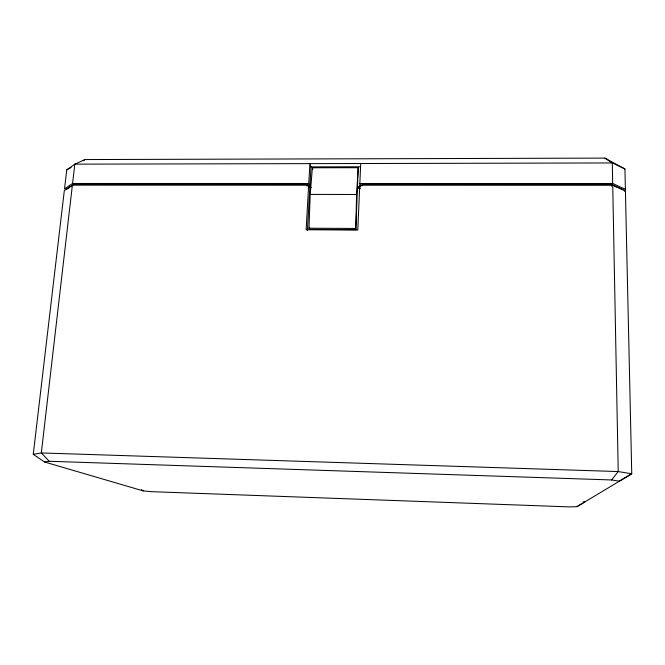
<?xml version="1.0" encoding="UTF-8"?>
<svg xmlns="http://www.w3.org/2000/svg" width="665" height="665" viewBox="0 0 665 665"><rect width="100%" height="100%" fill="white"/><g stroke="black" fill="none" stroke-linecap="round" stroke-linejoin="round"><path stroke-width="1" d="M355.808 229.625L356.556 194.479L358.202 167.696L312.367 167.771L310.223 194.413L308.976 228.211L309.449 229.375L355.808 229.625L358.202 167.696M576.954 506.647L631.75 473.788L625.424 191.046L612.731 185.286L359.765 185.219L357.787 230.032L306.124 229.757L308.66 185.203L72.385 185.144L64.33 190.539L33.25 454.353L44.572 462L143.158 490.87L151.196 491.659L569.398 506.896L576.954 506.647L585.158 501.801L583.122 501.876M360.388 185.843L359.84 183.498L360.721 163.515M361.993 186.025L362.068 184.305L611.468 184.346L623.105 189.625M309.449 229.375L309.566 227.33M306.931 186.009L307.031 184.296L74.114 184.263L66.716 189.209M308.751 183.49L309.882 163.632L310.996 166.882L309.882 186.607L308.751 183.49L72.576 183.482L64.522 188.893L66.774 169.841L74.821 164.155L84.945 159.558L604.884 158.104L624.934 168.968L625.391 189.292L624.551 191.196M307.396 230.481L309.782 188.303L308.66 185.203M72.385 185.144L41.33 452.94L49.252 461.269L611.576 479.955L619.306 481.161L631.75 473.788L618.226 471.56L41.33 452.94L33.25 454.353M72.576 183.482L74.821 164.155L612.299 162.958L624.934 168.968M611.576 479.955L618.226 471.56L612.731 185.286M83.308 160.697L84.945 159.558M66.774 169.841L71.172 167.522M44.572 462L49.252 461.269M310.996 166.882L360.413 166.79M359.84 183.498L612.689 183.515L625.391 189.292M357.462 186.624L360.571 186.624M309.192 187.397L311.253 187.397M357.629 187.422L359.69 187.422M357.388 188.336L360.497 188.336M310.223 194.413L356.556 194.479M308.976 228.211L355.484 228.452M604.884 158.104L612.299 162.958L612.689 183.515M141.57 489.59L143.158 490.87M307.031 184.296L307.596 185.843M312.367 167.771L312.824 169.118M359.765 185.219L360.131 186.774M611.468 184.346L611.501 186.117"/></g></svg>
